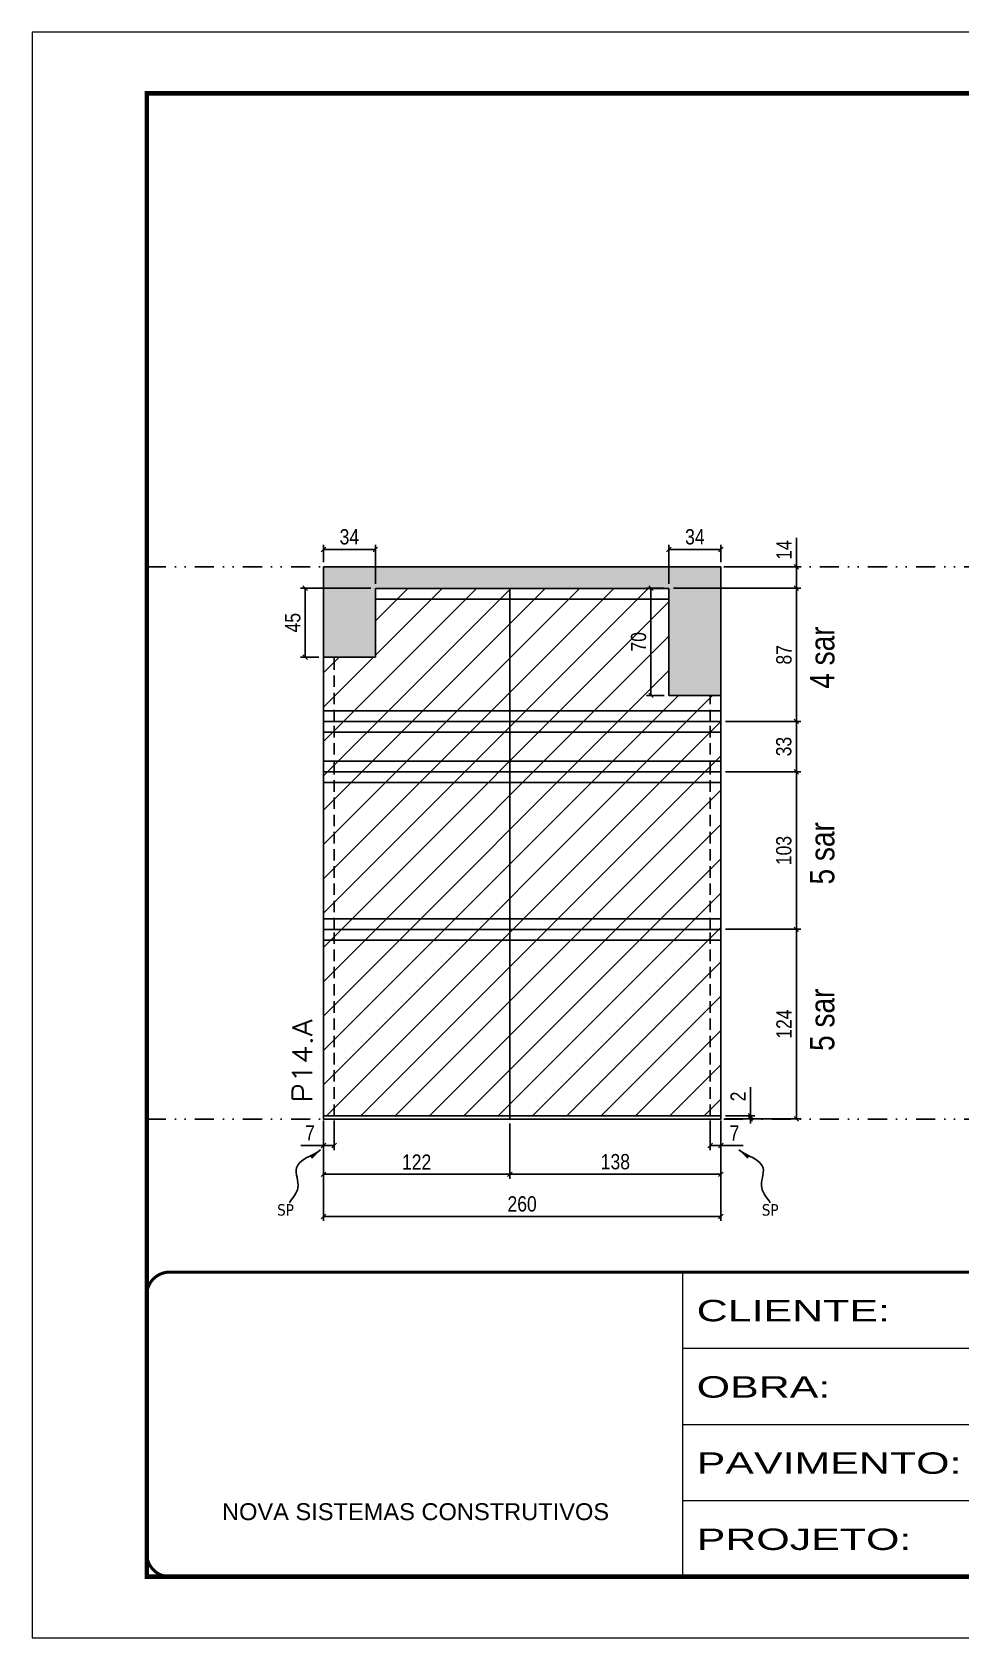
# Model space of a CAD drawing. Extents: x 14400 to 27878, y -21631 to 6985.
# Drawn here: x 14413 to 15021, y -957 to 93 of the extents above; entities that cross this region are included whole.
import ezdxf

# ---------------------------------------------------------------- set-up
doc = ezdxf.new("R2010")
doc.units = 0
for name, pattern in [('CONTINUO', [0]), ('DASHED', [0.75, 0.5, -0.25]), ('DIVIDE2', [0.625, 0.25, -0.125, 0, -0.125, 0, -0.125]), ('HIDDEN', [0.375, 0.25, -0.125])]:
    doc.linetypes.add(name, pattern=pattern)
for name, color, linetype in [('COTA', 241, 'Continuous'), ('NOMENCLATURA', 7, 'Continuous'), ('Nível', 160, 'Continuous'), ('Painéis', 200, 'Continuous'), ('SARR_2.2x7', 40, 'Continuous'), ('Sarrafo de Pressão', 42, 'HIDDEN'), ('texto', 7, 'Continuous')]:
    doc.layers.add(name, color=color, linetype=linetype)
for name, color, linetype, lineweight in [('Folhas', 255, 'Continuous', 9), ('Hachura', 251, 'Continuous', 9), ('SARRAFO DE PRESSAO', 251, 'DASHED', 9), ('Texto Seção', 7, 'Continuous', 15)]:
    doc.layers.add(name, color=color, linetype=linetype, lineweight=lineweight)
doc.styles.add('ARIAL', font='arial.ttf')
doc.styles.add('ARIAL_NARROW', font='ARIALN.TTF', dxfattribs={"height": 0.2})
doc.styles.add('COTA TECNICA', font='techl___.ttf', dxfattribs={"height": 10})
doc.styles.add('COTA TECNICA-50', font='techl___.ttf', dxfattribs={"height": 10})
doc.styles.add('REGUA-120', font='ROMANS.shx', dxfattribs={"height": 15})
doc.styles.get("Standard").update_dxf_attribs({"font": 'arial.ttf'})
doc.styles.add('Tecnologia', font='')
doc.styles.get('Tecnologia').set_extended_font_data('Forgotten Futurist')
doc.dimstyles.new('COTA PAINEL-50', dxfattribs={"dimtxt": 10, "dimasz": 3, "dimexe": 3, "dimexo": 3, "dimgap": 3, "dimtad": 1, "dimdec": 1, "dimzin": 12, "dimdsep": 46, "dimtxsty": 'COTA TECNICA-50', "dimblk1": 'OBLIQUE', "dimblk2": 'OBLIQUE', "dimsah": 1, "dimcen": 0.9, "dimclrd": 4, "dimclre": 4, "dimclrt": 240, "dimadec": 1, "dimazin": 3, "dimtfac": 1, "dimtdec": 1, "dimtmove": 0, "dimatfit": 3, "dimfxl": 1, "dimtolj": 1, "dimtzin": 12, "dimarcsym": 0})
doc.dimstyles.new('PAINEL', dxfattribs={"dimtxt": 10, "dimasz": 3, "dimexe": 3, "dimexo": 3, "dimgap": 3, "dimtad": 1, "dimdec": 1, "dimzin": 12, "dimdsep": 46, "dimtxsty": 'COTA TECNICA', "dimblk1": 'OBLIQUE', "dimblk2": 'OBLIQUE', "dimsah": 1, "dimcen": 0.9, "dimclrd": 4, "dimclre": 4, "dimclrt": 240, "dimadec": 1, "dimazin": 3, "dimtfac": 1, "dimtdec": 1, "dimtmove": 0, "dimatfit": 3, "dimfxl": 1, "dimtolj": 1, "dimtzin": 12, "dimarcsym": 0})
doc.dimstyles.get("Standard").update_dxf_attribs({"dimtxt": 0.18, "dimasz": 0.18, "dimexe": 0.18, "dimexo": 0.0625, "dimgap": 0.09, "dimtad": 0, "dimtih": 1, "dimtoh": 1, "dimdec": 4, "dimzin": 0, "dimdsep": 46, "dimtxsty": 'Standard', "dimcen": 0.09, "dimadec": 0, "dimazin": 0, "dimtfac": 1, "dimtdec": 4, "dimtofl": 0, "dimtmove": 0, "dimatfit": 3, "dimfxl": 1, "dimtolj": 1, "dimtzin": 0, "dimarcsym": 0})

# ---------------------------------------------------------------- blocks, each defined once
blk = doc.blocks.new('9999999999')
at = {"color": 30, "linetype": 'CONTINUO'}
for p, q in [((98564.6, 34230.2), (98564.6, 34429.4)), ((98564.6, 34379.6), (99584, 34379.6)), ((98564.6, 34329.8), (99488, 34329.8)), ((98564.6, 34280), (99488, 34280))]:
    blk.add_line(p, q, dxfattribs=at)
at = {"color": 30, "linetype": 'CONTINUO', "const_width": 2}
blk.add_lwpolyline([(99584, 34230.2), (99584, 34414.4, 0.414214), (99569, 34429.4), (98229, 34429.4, 0.414214), (98214, 34414.4), (98214, 34245.2, 0.414214), (98229, 34230.2), (99584, 34230.2)], format="xyb", dxfattribs=at)
at = {"layer": 'Folhas'}
blk.add_lwpolyline([(98139, 34190.2), (99624, 34190.2), (99624, 35240.2), (98139, 35240.2)], close=True, dxfattribs=at)
at = {"layer": 'Folhas', "color": 30, "const_width": 3}
blk.add_lwpolyline([(98214, 34230.2), (99584, 34230.2), (99584, 35200.2), (98214, 35200.2)], close=True, dxfattribs=at)
at = {"color": 7, "linetype": 'Continuous', "ltscale": 5, "style": 'ARIAL'}
blk.add_text('NOVA SISTEMAS CONSTRUTIVOS', height=11.059, dxfattribs=at).set_placement((98263.2, 34267.2))
at = {"layer": 'Folhas', "color": 7, "style": 'Tecnologia', "width": 1.5}
for s, p in [('CLIENTE:', (98573.7, 34397.2)), ('OBRA:', (98573.7, 34347.3)), ('PAVIMENTO:', (98573.7, 34297.5)), ('PROJETO:', (98573.7, 34247.7))]:
    blk.add_text(s, height=14, dxfattribs=at).set_placement(p)
blk = doc.blocks.new('_Oblique')
at = {"color": 0, "linetype": 'ByBlock', "lineweight": -2}
blk.add_line((-0.5, -0.5), (0.5, 0.5), dxfattribs=at)
blk = doc.blocks.new('*D3075')
at = {"layer": 'COTA', "color": 4, "lineweight": -2, "transparency": 16777216}
for p, q in [((14604, -618.4), (14604, -684.1)), ((14864, -618.4), (14864, -684.1)), ((14864, -681.1), (14604, -681.1))]:
    blk.add_line(p, q, dxfattribs=at)
at = {"layer": 'Defpoints', "color": 0, "transparency": 16777216}
for p in [(14604, -615.4), (14864, -615.4), (14604, -681.1)]:
    blk.add_point(p, dxfattribs=at)
at = {"layer": 'COTA', "color": 4, "lineweight": -2, "transparency": 16777216, "xscale": 3, "yscale": 3, "zscale": 3, "rotation": 180}
blk.add_blockref('_Oblique', (14604, -681.1), dxfattribs=at)
at = {"layer": 'COTA', "color": 4, "lineweight": -2, "transparency": 16777216, "xscale": 3, "yscale": 3, "zscale": 3}
blk.add_blockref('_Oblique', (14864, -681.1), dxfattribs=at)
at = {"layer": 'COTA', "color": 240, "transparency": 16777216, "insert": (14734, -673), "char_height": 10, "attachment_point": 5, "style": 'COTA TECNICA'}
blk.add_mtext('\\A1;260', dxfattribs=at)
blk = doc.blocks.new('*D3076')
at = {"layer": 'COTA', "color": 4, "lineweight": -2, "transparency": 16777216}
for p, q in [((14857, -618.4), (14857, -637.7)), ((14864, -620.4), (14864, -637.7)), ((14857, -634.7), (14864, -634.7)), ((14864, -634.7), (14878.7, -634.7))]:
    blk.add_line(p, q, dxfattribs=at)
at = {"layer": 'Defpoints', "color": 0, "transparency": 16777216}
for p in [(14857, -615.4), (14864, -617.4), (14864, -634.7)]:
    blk.add_point(p, dxfattribs=at)
at = {"layer": 'COTA', "color": 4, "lineweight": -2, "transparency": 16777216, "xscale": 3, "yscale": 3, "zscale": 3, "rotation": 180}
blk.add_blockref('_Oblique', (14857, -634.7), dxfattribs=at)
at = {"layer": 'COTA', "color": 4, "lineweight": -2, "transparency": 16777216, "xscale": 3, "yscale": 3, "zscale": 3}
blk.add_blockref('_Oblique', (14864, -634.7), dxfattribs=at)
at = {"layer": 'COTA', "color": 240, "transparency": 16777216, "insert": (14872.9, -626.6), "char_height": 10, "attachment_point": 5, "style": 'COTA TECNICA-50'}
blk.add_mtext('\\A1;7', dxfattribs=at)
blk = doc.blocks.new('*D3077')
at = {"layer": 'COTA', "color": 4, "lineweight": -2, "transparency": 16777216}
for p, q in [((14611, -618.4), (14611, -637.7)), ((14604, -620.4), (14604, -637.7)), ((14604, -634.7), (14589.3, -634.7)), ((14611, -634.7), (14604, -634.7))]:
    blk.add_line(p, q, dxfattribs=at)
at = {"layer": 'Defpoints', "color": 0, "transparency": 16777216}
for p in [(14604, -617.4), (14611, -615.4), (14604, -634.7)]:
    blk.add_point(p, dxfattribs=at)
at = {"layer": 'COTA', "color": 4, "lineweight": -2, "transparency": 16777216, "xscale": 3, "yscale": 3, "zscale": 3, "rotation": 180}
blk.add_blockref('_Oblique', (14604, -634.7), dxfattribs=at)
at = {"layer": 'COTA', "color": 4, "lineweight": -2, "transparency": 16777216, "xscale": 3, "yscale": 3, "zscale": 3}
blk.add_blockref('_Oblique', (14611, -634.7), dxfattribs=at)
at = {"layer": 'COTA', "color": 240, "transparency": 16777216, "insert": (14595.2, -626.6), "char_height": 10, "attachment_point": 5, "style": 'COTA TECNICA-50'}
blk.add_mtext('\\A1;7', dxfattribs=at)
blk = doc.blocks.new('*D3078')
at = {"layer": 'COTA', "color": 4, "lineweight": -2, "transparency": 16777216}
for p, q in [((14883.3, -615.4), (14883.3, -596.6)), ((14867, -615.4), (14886.3, -615.4)), ((14867, -617.4), (14886.3, -617.4)), ((14883.3, -617.4), (14883.3, -615.4)), ((14883.3, -617.4), (14883.3, -620.4))]:
    blk.add_line(p, q, dxfattribs=at)
at = {"layer": 'Defpoints', "color": 0, "transparency": 16777216}
for p in [(14864, -615.4), (14864, -617.4), (14883.3, -617.4)]:
    blk.add_point(p, dxfattribs=at)
at = {"layer": 'COTA', "color": 4, "lineweight": -2, "transparency": 16777216, "xscale": 3, "yscale": 3, "zscale": 3}
for p, rotation in [((14883.3, -615.4), 270), ((14883.3, -617.4), 90)]:
    blk.add_blockref('_Oblique', p, dxfattribs=dict(at, rotation=rotation))
at = {"layer": 'COTA', "color": 240, "transparency": 16777216, "insert": (14875.3, -602.7), "char_height": 10, "attachment_point": 5, "rotation": 90, "style": 'COTA TECNICA-50'}
blk.add_mtext('\\A1;2', dxfattribs=at)
blk = doc.blocks.new('*D3079')
at = {"layer": 'COTA', "color": 4, "lineweight": -2, "transparency": 16777216}
for p, q in [((14867, -390.4), (14916.4, -390.4)), ((14913.4, -493.4), (14913.4, -390.4)), ((14867, -493.4), (14916.4, -493.4))]:
    blk.add_line(p, q, dxfattribs=at)
at = {"layer": 'Defpoints', "color": 0, "transparency": 16777216}
for p in [(14864, -390.4), (14913.4, -390.4), (14864, -493.4)]:
    blk.add_point(p, dxfattribs=at)
at = {"layer": 'COTA', "color": 4, "lineweight": -2, "transparency": 16777216, "xscale": 3, "yscale": 3, "zscale": 3}
for p, rotation in [((14913.4, -390.4), 90), ((14913.4, -493.4), 270)]:
    blk.add_blockref('_Oblique', p, dxfattribs=dict(at, rotation=rotation))
at = {"layer": 'COTA', "color": 240, "transparency": 16777216, "insert": (14905.2, -441.9), "char_height": 10, "attachment_point": 5, "rotation": 90, "style": 'COTA TECNICA-50'}
blk.add_mtext('\\A1;103', dxfattribs=at)
blk = doc.blocks.new('*D3080')
at = {"layer": 'COTA', "color": 4, "linetype": 'ByBlock', "lineweight": -2, "transparency": 16777216}
for p, q in [((14867, -493.4), (14916.4, -493.4)), ((14913.4, -617.4), (14913.4, -493.4)), ((14867, -617.4), (14916.4, -617.4))]:
    blk.add_line(p, q, dxfattribs=at)
at = {"layer": 'Defpoints', "color": 0, "linetype": 'ByBlock', "transparency": 16777216}
for p in [(14864, -493.4), (14913.4, -493.4), (14864, -617.4)]:
    blk.add_point(p, dxfattribs=at)
at = {"layer": 'COTA', "color": 4, "linetype": 'ByBlock', "lineweight": -2, "transparency": 16777216, "xscale": 3, "yscale": 3, "zscale": 3}
for p, rotation in [((14913.4, -493.4), 90), ((14913.4, -617.4), 270)]:
    blk.add_blockref('_Oblique', p, dxfattribs=dict(at, rotation=rotation))
at = {"layer": 'COTA', "color": 240, "linetype": 'ByBlock', "transparency": 16777216, "insert": (14905.3, -555.4), "char_height": 10, "attachment_point": 5, "rotation": 90, "style": 'COTA TECNICA'}
blk.add_mtext('\\A1;124', dxfattribs=at)
blk = doc.blocks.new('*D3081')
at = {"layer": 'COTA', "color": 4, "lineweight": -2, "transparency": 16777216}
for p, q in [((14726, -620.4), (14726, -656.6)), ((14864, -620.4), (14864, -656.6)), ((14726, -653.6), (14864, -653.6))]:
    blk.add_line(p, q, dxfattribs=at)
at = {"layer": 'Defpoints', "color": 0, "transparency": 16777216}
for p in [(14726, -617.4), (14864, -617.4), (14864, -653.6)]:
    blk.add_point(p, dxfattribs=at)
at = {"layer": 'COTA', "color": 4, "lineweight": -2, "transparency": 16777216, "xscale": 3, "yscale": 3, "zscale": 3, "rotation": 180}
blk.add_blockref('_Oblique', (14726, -653.6), dxfattribs=at)
at = {"layer": 'COTA', "color": 4, "lineweight": -2, "transparency": 16777216, "xscale": 3, "yscale": 3, "zscale": 3}
blk.add_blockref('_Oblique', (14864, -653.6), dxfattribs=at)
at = {"layer": 'COTA', "color": 240, "transparency": 16777216, "insert": (14795, -645.4), "char_height": 10, "attachment_point": 5, "style": 'COTA TECNICA'}
blk.add_mtext('\\A1;138', dxfattribs=at)
blk = doc.blocks.new('*D3082')
at = {"layer": 'COTA', "color": 4, "lineweight": -2, "transparency": 16777216}
for p, q in [((14604, -620.4), (14604, -656.6)), ((14726, -620.4), (14726, -656.6)), ((14604, -653.6), (14726, -653.6))]:
    blk.add_line(p, q, dxfattribs=at)
at = {"layer": 'Defpoints', "color": 0, "transparency": 16777216}
for p in [(14604, -617.4), (14726, -617.4), (14726, -653.6)]:
    blk.add_point(p, dxfattribs=at)
at = {"layer": 'COTA', "color": 4, "lineweight": -2, "transparency": 16777216, "xscale": 3, "yscale": 3, "zscale": 3, "rotation": 180}
blk.add_blockref('_Oblique', (14604, -653.6), dxfattribs=at)
at = {"layer": 'COTA', "color": 4, "lineweight": -2, "transparency": 16777216, "xscale": 3, "yscale": 3, "zscale": 3}
blk.add_blockref('_Oblique', (14726, -653.6), dxfattribs=at)
at = {"layer": 'COTA', "color": 240, "transparency": 16777216, "insert": (14665, -645.6), "char_height": 10, "attachment_point": 5, "style": 'COTA TECNICA'}
blk.add_mtext('\\A1;122', dxfattribs=at)
blk = doc.blocks.new('*D3099')
at = {"layer": 'COTA', "color": 4, "lineweight": -2, "transparency": 16777216}
for p, q in [((14833, -270.4), (14916.4, -270.4)), ((14913.4, -357.4), (14913.4, -270.4)), ((14867, -357.4), (14916.4, -357.4))]:
    blk.add_line(p, q, dxfattribs=at)
at = {"layer": 'Defpoints', "color": 0, "transparency": 16777216}
for p in [(14830, -270.4), (14913.4, -270.4), (14864, -357.4)]:
    blk.add_point(p, dxfattribs=at)
at = {"layer": 'COTA', "color": 4, "lineweight": -2, "transparency": 16777216, "xscale": 3, "yscale": 3, "zscale": 3}
for p, rotation in [((14913.4, -270.4), 90), ((14913.4, -357.4), 270)]:
    blk.add_blockref('_Oblique', p, dxfattribs=dict(at, rotation=rotation))
at = {"layer": 'COTA', "color": 240, "transparency": 16777216, "insert": (14905.3, -313.9), "char_height": 10, "attachment_point": 5, "rotation": 90, "style": 'COTA TECNICA'}
blk.add_mtext('\\A1;87', dxfattribs=at)
blk = doc.blocks.new('*D3100')
at = {"layer": 'COTA', "color": 4, "lineweight": -2, "transparency": 16777216}
for p, q in [((14913.4, -256.4), (14913.4, -237.3)), ((14867, -256.4), (14916.4, -256.4)), ((14913.4, -270.4), (14913.4, -256.4)), ((14833, -270.4), (14916.4, -270.4))]:
    blk.add_line(p, q, dxfattribs=at)
at = {"layer": 'Defpoints', "color": 0, "transparency": 16777216}
for p in [(14864, -256.4), (14913.4, -256.4), (14830, -270.4)]:
    blk.add_point(p, dxfattribs=at)
at = {"layer": 'COTA', "color": 4, "lineweight": -2, "transparency": 16777216, "xscale": 3, "yscale": 3, "zscale": 3}
for p, rotation in [((14913.4, -256.4), 90), ((14913.4, -270.4), 270)]:
    blk.add_blockref('_Oblique', p, dxfattribs=dict(at, rotation=rotation))
at = {"layer": 'COTA', "color": 240, "transparency": 16777216, "insert": (14905.3, -245.4), "char_height": 10, "attachment_point": 5, "rotation": 90, "style": 'COTA TECNICA'}
blk.add_mtext('\\A1;14', dxfattribs=at)
blk = doc.blocks.new('*D3101')
at = {"layer": 'COTA', "color": 4, "lineweight": -2, "transparency": 16777216}
for p, q in [((14604, -253.4), (14604, -242)), ((14638, -245), (14604, -245)), ((14638, -267.4), (14638, -242))]:
    blk.add_line(p, q, dxfattribs=at)
at = {"layer": 'Defpoints', "color": 0, "transparency": 16777216}
for p in [(14604, -245), (14604, -256.4), (14638, -270.4)]:
    blk.add_point(p, dxfattribs=at)
at = {"layer": 'COTA', "color": 4, "lineweight": -2, "transparency": 16777216, "xscale": 3, "yscale": 3, "zscale": 3, "rotation": 180}
blk.add_blockref('_Oblique', (14604, -245), dxfattribs=at)
at = {"layer": 'COTA', "color": 4, "lineweight": -2, "transparency": 16777216, "xscale": 3, "yscale": 3, "zscale": 3}
blk.add_blockref('_Oblique', (14638, -245), dxfattribs=at)
at = {"layer": 'COTA', "color": 240, "transparency": 16777216, "insert": (14621, -236.8), "char_height": 10, "attachment_point": 5, "style": 'COTA TECNICA'}
blk.add_mtext('\\A1;34', dxfattribs=at)
blk = doc.blocks.new('*D3102')
at = {"layer": 'COTA', "color": 4, "lineweight": -2, "transparency": 16777216}
for p, q in [((14830, -267.4), (14830, -242)), ((14830, -245), (14864, -245)), ((14864, -253.4), (14864, -242))]:
    blk.add_line(p, q, dxfattribs=at)
at = {"layer": 'Defpoints', "color": 0, "transparency": 16777216}
for p in [(14864, -245), (14864, -256.4), (14830, -270.4)]:
    blk.add_point(p, dxfattribs=at)
at = {"layer": 'COTA', "color": 4, "lineweight": -2, "transparency": 16777216, "xscale": 3, "yscale": 3, "zscale": 3, "rotation": 180}
blk.add_blockref('_Oblique', (14830, -245), dxfattribs=at)
at = {"layer": 'COTA', "color": 4, "lineweight": -2, "transparency": 16777216, "xscale": 3, "yscale": 3, "zscale": 3}
blk.add_blockref('_Oblique', (14864, -245), dxfattribs=at)
at = {"layer": 'COTA', "color": 240, "transparency": 16777216, "insert": (14847, -236.8), "char_height": 10, "attachment_point": 5, "style": 'COTA TECNICA'}
blk.add_mtext('\\A1;34', dxfattribs=at)
blk = doc.blocks.new('*D3103')
at = {"layer": 'COTA', "color": 4, "lineweight": -2, "transparency": 16777216}
for p, q in [((14635, -270.4), (14589.1, -270.4)), ((14592.1, -315.4), (14592.1, -270.4)), ((14601, -315.4), (14589.1, -315.4))]:
    blk.add_line(p, q, dxfattribs=at)
at = {"layer": 'Defpoints', "color": 0, "transparency": 16777216}
for p in [(14592.1, -270.4), (14638, -270.4), (14604, -315.4)]:
    blk.add_point(p, dxfattribs=at)
at = {"layer": 'COTA', "color": 4, "lineweight": -2, "transparency": 16777216, "xscale": 3, "yscale": 3, "zscale": 3}
for p, rotation in [((14592.1, -270.4), 90), ((14592.1, -315.4), 270)]:
    blk.add_blockref('_Oblique', p, dxfattribs=dict(at, rotation=rotation))
at = {"layer": 'COTA', "color": 240, "transparency": 16777216, "insert": (14584, -292.9), "char_height": 10, "attachment_point": 5, "rotation": 90, "style": 'COTA TECNICA'}
blk.add_mtext('\\A1;45', dxfattribs=at)
blk = doc.blocks.new('*D3104')
at = {"layer": 'COTA', "color": 4, "lineweight": -2, "transparency": 16777216}
for p, q in [((14827, -270.4), (14815.3, -270.4)), ((14818.3, -340.4), (14818.3, -270.4)), ((14827, -340.4), (14815.3, -340.4))]:
    blk.add_line(p, q, dxfattribs=at)
at = {"layer": 'Defpoints', "color": 0, "transparency": 16777216}
for p in [(14818.3, -270.4), (14830, -270.4), (14830, -340.4)]:
    blk.add_point(p, dxfattribs=at)
at = {"layer": 'COTA', "color": 4, "lineweight": -2, "transparency": 16777216, "xscale": 3, "yscale": 3, "zscale": 3}
for p, rotation in [((14818.3, -270.4), 90), ((14818.3, -340.4), 270)]:
    blk.add_blockref('_Oblique', p, dxfattribs=dict(at, rotation=rotation))
at = {"layer": 'COTA', "color": 240, "transparency": 16777216, "insert": (14810.2, -305.4), "char_height": 10, "attachment_point": 5, "rotation": 90, "style": 'COTA TECNICA'}
blk.add_mtext('\\A1;70', dxfattribs=at)
blk = doc.blocks.new('*D3105')
at = {"layer": 'COTA', "color": 4, "lineweight": -2, "transparency": 16777216}
for p, q in [((14867, -357.4), (14916.4, -357.4)), ((14913.4, -390.4), (14913.4, -357.4)), ((14867, -390.4), (14916.4, -390.4))]:
    blk.add_line(p, q, dxfattribs=at)
at = {"layer": 'Defpoints', "color": 0, "transparency": 16777216}
for p in [(14864, -357.4), (14913.4, -357.4), (14864, -390.4)]:
    blk.add_point(p, dxfattribs=at)
at = {"layer": 'COTA', "color": 4, "lineweight": -2, "transparency": 16777216, "xscale": 3, "yscale": 3, "zscale": 3}
for p, rotation in [((14913.4, -357.4), 90), ((14913.4, -390.4), 270)]:
    blk.add_blockref('_Oblique', p, dxfattribs=dict(at, rotation=rotation))
at = {"layer": 'COTA', "color": 240, "transparency": 16777216, "insert": (14905.2, -373.9), "char_height": 10, "attachment_point": 5, "rotation": 90, "style": 'COTA TECNICA'}
blk.add_mtext('\\A1;33', dxfattribs=at)

msp = doc.modelspace()

# ---------------------------------------------------------------- hatches: boundary and pattern name
at = {"layer": 'COTA'}
h = msp.add_hatch(dxfattribs=at)
h.set_pattern_fill('AR-CONC', color=256, scale=0.03)
h.paths.add_polyline_path([(14864.02, -256.44), (14604.02, -256.44), (14604.02, -315.44), (14638.02, -315.44), (14638.02, -270.44), (14830.02, -270.44), (14830.02, -340.44), (14864.02, -340.44)])
at = {"layer": 'Hachura'}
h = msp.add_hatch(dxfattribs=at)
h.set_pattern_fill('ANSI31', color=256, scale=5)
h.paths.add_polyline_path([(14726.02, -270.44), (14638.02, -270.44), (14638.02, -315.44), (14604.02, -315.44), (14604.02, -357.44), (14726.02, -357.44)])
h.paths.add_polyline_path([(14830.02, -270.44), (14726.02, -270.44), (14726.02, -357.44), (14864.02, -357.44), (14864.02, -340.44), (14830.02, -340.44)])
h.paths.add_polyline_path([(14864.02, -357.44), (14726.02, -357.44), (14726.02, -390.44), (14864.02, -390.44)])
h.paths.add_polyline_path([(14726.02, -357.44), (14604.02, -357.44), (14604.02, -390.44), (14726.02, -390.44)])
h.paths.add_polyline_path([(14726.02, -390.44), (14604.02, -390.44), (14604.02, -493.44), (14726.02, -493.44)])
h.paths.add_polyline_path([(14864.02, -390.44), (14726.02, -390.44), (14726.02, -493.44), (14864.02, -493.44)])
h.paths.add_polyline_path([(14864.02, -493.44), (14726.02, -493.44), (14726.02, -615.44), (14864.02, -615.44)])
h.paths.add_polyline_path([(14726.02, -493.44), (14604.02, -493.44), (14604.02, -615.44), (14726.02, -615.44)])

# ---------------------------------------------------------------- linework, layer by layer
at = {"layer": 'COTA'}
for p, q in [((14604.02, -315.44), (14604.02, -256.44)), ((14604.02, -256.44), (14864.02, -256.44)), ((14864.02, -256.44), (14864.02, -340.44))]:
    msp.add_line(p, q, dxfattribs=at)
at = {"layer": 'Nível', "color": 4, "linetype": 'DIVIDE2', "ltscale": 50}
for p, q in [((14488.47, -256.44), (15858.47, -256.44)), ((14488.47, -617.44), (15858.47, -617.44))]:
    msp.add_line(p, q, dxfattribs=at)
at = {"layer": 'Painéis'}
for p, q in [((14638.02, -270.44), (14830.02, -270.44)), ((14638.02, -315.44), (14638.02, -270.44)), ((14726.02, -617.44), (14726.02, -270.44)), ((14830.02, -270.44), (14830.02, -340.44)), ((14604.02, -615.44), (14604.02, -315.44)), ((14604.02, -315.44), (14638.02, -315.44)), ((14830.02, -340.44), (14864.02, -340.44)), ((14864.02, -340.44), (14864.02, -615.44)), ((14604.02, -357.44), (14864.02, -357.44)), ((14604.02, -390.44), (14864.02, -390.44)), ((14604.02, -493.44), (14864.02, -493.44))]:
    msp.add_line(p, q, dxfattribs=at)
msp.add_lwpolyline([(14864.02, -615.44), (14604.02, -615.44), (14604.02, -617.44), (14864.02, -617.44)], close=True, dxfattribs=at)
at = {"layer": 'SARR_2.2x7'}
for p, q in [((14638.02, -277.44), (14830.02, -277.44)), ((14604.02, -350.44), (14864.02, -350.44)), ((14604.02, -364.44), (14864.02, -364.44)), ((14604.02, -383.44), (14864.02, -383.44)), ((14604.02, -397.44), (14864.02, -397.44)), ((14604.02, -486.44), (14864.02, -486.44)), ((14604.02, -500.44), (14864.02, -500.44))]:
    msp.add_line(p, q, dxfattribs=at)
at = {"layer": 'Sarrafo de Pressão', "ltscale": 30}
for p, q in [((14611.02, -357.44), (14611.02, -315.44)), ((14857.02, -357.44), (14857.02, -340.44)), ((14611.02, -390.44), (14611.02, -357.44)), ((14857.02, -390.44), (14857.02, -357.44)), ((14611.02, -493.44), (14611.02, -390.44)), ((14857.02, -493.44), (14857.02, -390.44)), ((14611.02, -615.44), (14611.02, -493.44)), ((14857.02, -615.44), (14857.02, -493.44))]:
    msp.add_line(p, q, dxfattribs=at)

# ---------------------------------------------------------------- block references
at = {"layer": 'SARRAFO DE PRESSAO', "color": 6, "linetype": 'ByBlock'}
msp.add_blockref('9999999999', (-83725.51, -35146.93), dxfattribs=at)

# ---------------------------------------------------------------- texts
at = {"layer": 'NOMENCLATURA', "style": 'ARIAL_NARROW'}
for s, p in [('4 sar', (14938.26, -336.08)), ('5 sar', (14938.26, -464.08)), ('5 sar', (14938.26, -572.92))]:
    msp.add_text(s, height=16, rotation=90, dxfattribs=at).set_placement(p)
at = {"layer": 'texto', "color": 0, "char_height": 7.5, "attachment_point": 5}
for insert in [(14579.24, -676.93), (14896.27, -676.93)]:
    msp.add_mtext('{\\fTahoma|b0|i0|c0|p34;\\C4;SP}', dxfattribs=dict(at, insert=insert))
at = {"layer": 'Texto Seção', "style": 'REGUA-120', "width": 1.1}
msp.add_text('P14.A', height=13, rotation=90, dxfattribs=at).set_placement((14596.77, -606.68))

# ---------------------------------------------------------------- dimensions: what is measured, and where the dimension line sits
at = {"layer": 'COTA'}
for base, p1, p2, dimstyle, picture, middle in [((14604.02, -244.97), (14638.02, -270.44), (14604.02, -256.44), 'PAINEL', '*D3101', (14621.02, -236.75)), ((14864.02, -244.97), (14830.02, -270.44), (14864.02, -256.44), 'PAINEL', '*D3102', (14847.02, -236.75)), ((14726.02, -653.62), (14604.02, -617.44), (14726.02, -617.44), 'PAINEL', '*D3082', (14665.02, -645.56)), ((14864.02, -634.68), (14857.02, -615.44), (14864.02, -617.44), 'COTA PAINEL-50', '*D3076', (14872.88, -626.61))]:
    dim = msp.add_linear_dim(base=base, p1=p1, p2=p2, dimstyle=dimstyle, dxfattribs=at)
    dim.commit()
    dim.dimension.update_dxf_attribs({"geometry": picture, "text_midpoint": middle})
for base, p1, p2, angle, dimstyle, picture, middle in [((14913.39, -256.44), (14830.02, -270.44), (14864.02, -256.44), 90, 'PAINEL', '*D3100', (14905.31, -245.38)), ((14592.14, -270.44), (14604.02, -315.44), (14638.02, -270.44), 90, 'PAINEL', '*D3103', (14584.03, -292.94)), ((14818.31, -270.44), (14830.02, -340.44), (14830.02, -270.44), 90, 'PAINEL', '*D3104', (14810.2, -305.44)), ((14913.39, -270.44), (14864.02, -357.44), (14830.02, -270.44), 90, 'PAINEL', '*D3099', (14905.29, -313.94)), ((14913.39, -357.44), (14864.02, -390.44), (14864.02, -357.44), 90, 'PAINEL', '*D3105', (14905.17, -373.94)), ((14604.02, -634.68), (14611.02, -615.44), (14604.02, -617.44), 180, 'COTA PAINEL-50', '*D3077', (14595.15, -626.61))]:
    dim = msp.add_linear_dim(base=base, p1=p1, p2=p2, angle=angle, dimstyle=dimstyle, dxfattribs=at)
    dim.commit()
    dim.dimension.update_dxf_attribs({"geometry": picture, "text_midpoint": middle})
for base, p1, p2, picture, middle in [((14913.39, -390.44), (14864.02, -493.44), (14864.02, -390.44), '*D3079', (14913.39, -441.94)), ((14883.28, -617.44), (14864.02, -615.44), (14864.02, -617.44), '*D3078', (14883.28, -602.69))]:
    dim = msp.add_linear_dim(base=base, p1=p1, p2=p2, angle=90, dimstyle='COTA PAINEL-50', dxfattribs=at)
    dim.commit()
    dim.dimension.update_dxf_attribs({"geometry": picture, "text_midpoint": middle, "dimtype": 160})
at = {"layer": 'COTA', "linetype": 'ByBlock'}
dim = msp.add_aligned_dim(p1=(14864.02, -617.44), p2=(14864.02, -493.44), distance=-49.37, dimstyle='PAINEL', dxfattribs=at)
dim.commit()
dim.dimension.update_dxf_attribs({"geometry": '*D3080', "text_midpoint": (14905.31, -555.44)})
at = {"layer": 'COTA'}
dim = msp.add_linear_dim(base=(14604.02, -681.06), p1=(14864.02, -615.44), p2=(14604.02, -615.44), angle=180, dimstyle='PAINEL', override={"dimarcsym": 2}, dxfattribs=at)
dim.commit()
dim.dimension.update_dxf_attribs({"geometry": '*D3075', "text_midpoint": (14734.02, -672.96)})
dim = msp.add_linear_dim(base=(14864.02, -653.62), p1=(14726.02, -617.44), p2=(14864.02, -617.44), dimstyle='PAINEL', override={"dimtmove": 1}, dxfattribs=at)
dim.commit()
dim.dimension.update_dxf_attribs({"geometry": '*D3081', "text_midpoint": (14795.02, -645.38)})

# ---------------------------------------------------------------- leaders
at = {"layer": 'COTA', "path_type": 1}
for points in [[(14602.19, -637.62), (14586.4, -649.46), (14587.33, -662.46), (14581.78, -672.24)], [(14875.85, -637.62), (14891.63, -649.46), (14890.71, -662.46), (14896.26, -672.24)]]:
    msp.add_leader(points, dimstyle='Standard', override={"dimasz": 8}, dxfattribs=at)

doc.saveas('drawing.dxf')
